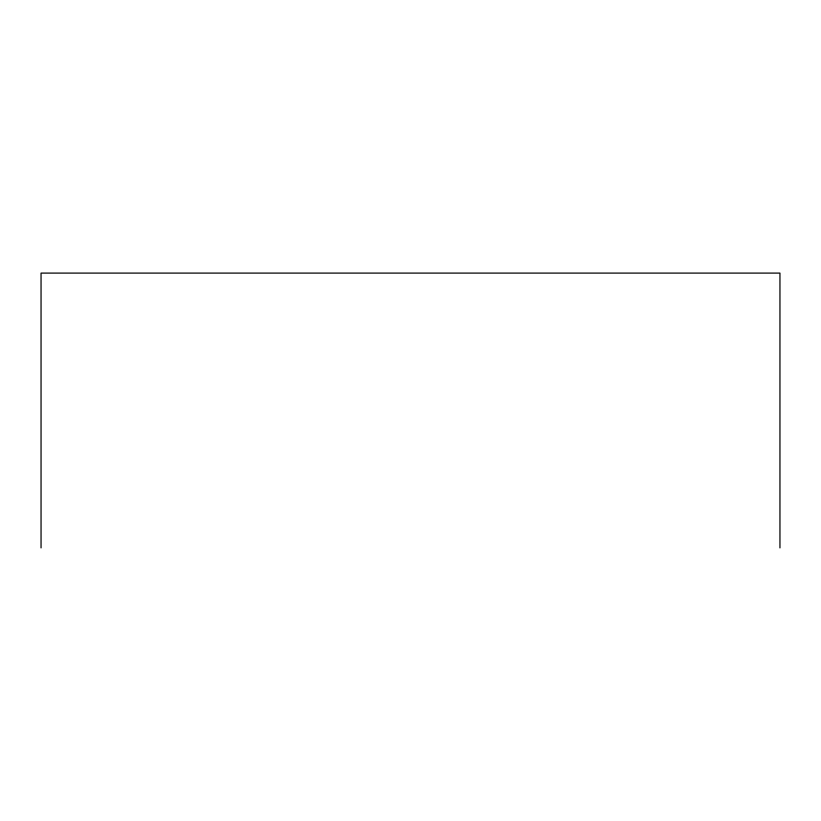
<?xml version="1.0" encoding="UTF-8"?>
<svg xmlns="http://www.w3.org/2000/svg" width="821" height="821" viewBox="0 0 821 821"><rect width="100%" height="100%" fill="white"/><g stroke="black" fill="none" stroke-linecap="round" stroke-linejoin="round"><path stroke-width="1.23" d="M779.95 547.905L779.95 273.095L41.05 273.095L41.05 547.905"/></g></svg>
